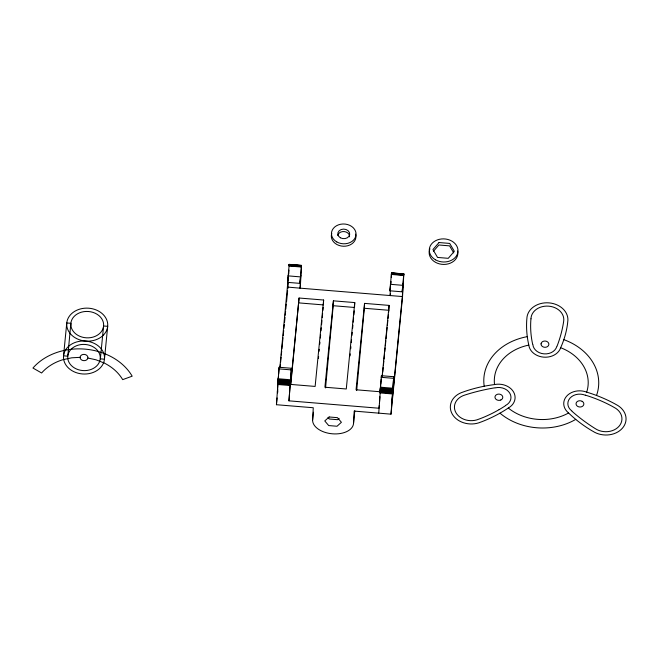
<?xml version="1.0" encoding="UTF-8"?>
<svg xmlns="http://www.w3.org/2000/svg" width="659" height="659" viewBox="0 0 659 659"><rect width="100%" height="100%" fill="white"/><g stroke="black" fill="none" stroke-linecap="round" stroke-linejoin="round"><path stroke-width="0.99" d="M300.249 288.263L301.517 265.388L289.227 264.358L289.219 265.165M279.111 368.035L279.128 367.261L291.41 368.266L288.963 400.845L378.999 408.234L379.271 405.433M354.781 410.73L353.545 423.292A20.536 12.208 5.6 0 1 332.449 433.811A20.536 12.208 5.6 0 1 312.63 419.94L313.264 407.74L276.434 404.717L279.103 367.277M277.39 392.27L277.752 385.309M279.844 367.747L288.288 277.159M288.749 274.07L288.963 270.108M288.963 400.845L291.41 368.266M290.825 384.213L299.071 298.016L323.627 300.026L323.421 303.931M378.744 413.111L381.404 375.712L393.711 376.701L391.916 402.707L402.344 296.55L300.043 288.156L300.718 275.182L299.886 283.362L287.588 282.373L289.227 264.358M333.149 305.71L333.405 300.833L354.764 302.58L354.509 307.465L333.149 305.71L333.347 303.741M353.545 423.292L354.188 411.092L391.009 414.165L402.501 297.201L403.819 273.922L391.512 272.834L389.881 290.808L402.163 291.813L403.02 283.617L402.344 296.55M388.843 310.282L389.098 305.397L364.551 303.387L364.287 308.264L388.843 310.282L388.645 312.308M379.897 396.726L379.452 403.563M380.161 391.759L380.589 385.952M390.07 295.537L390.433 288.576M391.001 283.494L391.108 281.508M391.314 277.554L391.512 272.834M391.009 414.165L393.711 376.701M67.762 356.181L67.819 358.751A16.294 13.098 3 0 0 82.721 370.556A16.294 13.098 3 0 0 99.674 361.363L99.929 360.539A16.294 13.098 3 0 0 98.702 352.145L98.216 351.371A16.294 13.098 3 0 0 71.213 349.163L70.579 349.838A16.294 13.098 3 0 0 67.877 355.333L67.762 356.181L63.536 355.835L66.765 322.968L70.991 323.314L70.826 324.953M288.288 282.975L287.835 288.7M381.372 377.212L381.429 375.696M279.07 368.785L278.658 373.768M390.441 293.568L390.268 295.685M381.223 379.164L380.778 384.073M67.877 355.333L70.859 323.305A16.426 13.205 3 0 1 88.52 311.501A16.426 13.205 3 0 1 103.595 325.991L107.689 326.32L104.46 359.188L100.366 358.858L103.595 325.991M318.429 358.488L318.618 356.437M319.096 351.321L319.286 349.278M319.763 344.163L319.953 342.112M320.34 338.018L320.62 334.953M321.007 330.859L321.287 327.787M321.576 324.722L321.954 320.628M322.243 317.556L322.622 313.462M322.91 310.397L323.198 307.325M325.546 387.937L333.454 303.016M350.053 355.926L350.242 353.875M350.72 348.759L350.909 346.716M351.288 342.622L351.577 339.55M351.955 335.456L352.244 332.391M352.623 328.297L352.911 325.225M353.191 322.16L353.578 318.066M353.858 314.994L354.237 310.9M356.684 390.49L364.402 307.613M301.517 265.388L299.886 283.362M403.819 273.823L402.163 291.813M278.016 380.342L278.386 376.586M287.802 280.75L288.354 275.116M277.439 392.245L277.736 389.181M276.434 404.717L277.101 397.921M277.604 392.863L277.801 390.82M280.108 367.327L280.413 364.262M280.61 362.228L281.113 357.12M281.311 355.077L281.714 350.992M281.912 348.949L283.016 337.713M283.222 335.67L283.724 330.563M283.922 328.528L284.326 324.442M284.523 322.399L285.026 317.292M285.223 315.249L285.627 311.163M285.825 309.12L286.327 304.013M286.533 301.97L287.637 290.743M299.071 298.016L290.586 384.411L315.134 386.429L323.627 300.026M300.043 288.156L287.769 287.102M312.63 419.94L313.387 412.204M333.405 300.833L324.912 387.228L346.28 388.983L354.764 302.58M364.551 303.387L356.058 389.782L392.146 392.731M390.466 285.429L389.881 290.808M382.212 375.531L389.098 305.397M382.352 376.347L382.549 374.312M382.755 372.286L383.25 367.203M383.447 365.168L383.851 361.099M384.049 359.064L384.551 353.982M384.749 351.955L385.153 347.886M385.35 345.851L385.844 340.769M386.05 338.742L387.146 327.556M387.344 325.521L387.846 320.447M388.044 318.412L388.448 314.343M287.719 281.517L287.612 282.357M87.861 358.035L87.886 357.829A3.905 3.138 3 0 0 84.303 354.394A3.905 3.138 3 0 0 80.11 357.194L80.101 357.4A3.905 3.138 3 0 0 83.693 360.638A3.905 3.138 3 0 0 87.861 358.035L95.992 359.789L104.32 363.084A46.978 37.761 3 0 1 122.689 379.633L132.179 376.174A57.498 46.221 3 0 0 106.404 354.394C92.672 348.553 77.062 347.318 62.556 350.802A57.498 46.221 3 0 0 32.95 368.035L41.616 372.986A46.978 37.761 3 0 1 62.918 359.69L71.757 357.804L80.101 357.343M560.652 347.721L560.562 347.993A16.228 13.048 3 0 1 543.675 357.145A16.228 13.048 3 0 1 528.847 345.39L528.815 345.11A131.833 105.975 3 0 1 527.513 338.281L527.2 335.991A131.833 105.975 3 0 1 526.755 319.92L526.87 318.709A20.536 16.508 3 0 1 549.013 302.876A20.536 16.508 3 0 1 567.704 322.053L567.597 323.272A128.093 102.969 3 0 1 564.046 339.014L563.288 341.214A128.093 102.969 3 0 1 560.652 347.721L562.588 348.487A46.978 37.761 3 0 1 587.185 390.466L586.675 392.13A131.833 105.975 3 0 1 594.657 394.774L597.268 395.754A131.833 105.975 3 0 1 614.781 403.794L616.025 404.502A20.536 16.508 3 0 1 622.442 428.169A20.536 16.508 3 0 1 592.82 431.233L591.56 430.533A128.093 102.969 3 0 1 576.328 419.865L574.318 418.193A128.093 102.969 3 0 1 568.577 412.971L568.33 412.765A16.228 13.048 3 0 1 566.583 396.232A16.228 13.048 3 0 1 586.353 392.006L586.675 392.13M596.519 395.474L596.568 395.342A57.498 46.221 3 0 0 563.956 339.69L563.824 339.649M433.408 251.293L438.886 244.991L449.586 245.865L453.697 252.875M339.13 418.374L337.663 419.692L329.343 419.009L328.034 417.46M575.744 419.379L575.636 419.445A57.498 46.221 3 0 1 500.082 413.251L499.975 413.152M508.295 408.02L508.575 407.872A16.228 13.048 3 0 0 513.518 391.883A16.228 13.048 3 0 0 494.884 384.502L494.547 384.576A128.093 102.969 3 0 0 486.177 385.861L483.409 386.388A128.093 102.969 3 0 0 464.62 391.471L463.252 391.973A20.536 16.508 3 0 0 452.329 414.223A20.536 16.508 3 0 0 480.881 422.057L482.248 421.554A131.833 105.975 3 0 0 499.308 413.531L501.614 412.213A131.833 105.975 3 0 0 508.295 408.02L509.835 409.247A46.978 37.761 3 0 0 566.822 413.918L568.577 412.971M528.815 345.11L526.763 345.555A46.978 37.761 3 0 0 494.365 382.854L494.547 384.576M527.291 336.65L527.126 336.675A57.498 46.221 3 0 0 484.184 386.125L484.208 386.24M289.194 264.514L301.517 265.486M291.286 264.811L296.402 265.231M299.474 265.478L301.517 265.651L289.169 264.696M391.495 272.95L403.769 273.955M391.471 273.131L403.745 274.136M289.136 264.934L301.509 265.882M395.622 273.642L397.674 273.806M391.438 273.37L403.712 274.375M289.103 265.239L301.377 266.252M391.405 273.674L403.679 274.679M289.062 265.602L301.344 266.607M391.364 274.037L403.646 275.042M289.021 266.005L301.303 267.019M391.322 274.441L403.605 275.454M288.057 275.866L300.331 276.879M390.359 284.301L402.633 285.314M298.815 302.893L323.371 304.911M278.914 368.883L291.196 369.888M381.215 377.319L393.497 378.324M277.95 378.744L290.224 379.749M380.251 387.179L392.525 388.184M277.859 379.683L290.133 380.688M380.161 388.11L392.434 389.123M277.81 380.185L290.092 381.199M380.111 388.621L392.393 389.634M277.768 380.713L290.042 381.726M380.07 389.148L392.344 390.153M277.727 381.248L290.001 382.261M380.029 389.683L392.303 390.688M277.678 381.783L289.96 382.788M379.979 390.219L392.262 391.224M277.637 382.311L289.919 383.316M379.938 390.746L392.22 391.751M277.604 382.813L289.878 383.818M379.905 391.248L392.179 392.253M277.571 383.291L289.845 384.296M277.538 383.727L289.82 384.732M379.839 392.163L392.121 393.168M277.497 384.469L289.771 385.482M379.798 392.904L392.072 393.909M103.479 326.848A16.426 13.205 3 0 1 86.469 337.828A16.426 13.205 3 0 1 70.834 325.027M457.634 251.03A14.374 11.557 3 0 1 443.787 264.432A14.374 11.557 3 0 1 429.289 250.947M429.676 249.473A14.374 11.557 3 0 1 429.965 248.756M337.738 235.535A5.956 4.786 3 0 1 344.295 231.589A5.956 4.786 3 0 1 349.567 236.82M355.572 234.118A12.323 9.91 3 0 1 343.463 246.244A12.323 9.91 3 0 1 331.774 233.426M541.064 343.841L541.055 344.047A3.905 3.138 3 0 0 544.647 347.285A3.905 3.138 3 0 0 548.815 344.682L548.84 344.476A3.905 3.138 3 0 0 545.265 341.041A3.905 3.138 3 0 0 541.064 343.841M530.981 318.824L530.841 320.167A127.088 102.161 3 0 0 530.643 326.806L530.693 329.014A127.088 102.161 3 0 0 531.203 335.653L531.492 337.861A127.088 102.161 3 0 0 532.711 344.451L532.859 344.443A12.117 9.745 3 0 0 544.005 353.858A12.117 9.745 3 0 0 556.806 346.412L556.946 346.436A175.137 140.787 3 0 0 559.219 340.102L559.886 337.968A175.137 140.787 3 0 0 561.657 331.526L562.168 329.368A175.137 140.787 3 0 0 563.429 322.836L563.643 321.51A16.426 13.205 3 0 0 548.692 306.163A16.426 13.205 3 0 0 530.981 318.824M103.751 362.368L103.348 363.389A20.536 16.508 3 0 1 82.383 373.95A20.536 16.508 3 0 1 63.816 360.143L63.618 359.073A20.536 16.508 3 0 1 65.142 350.637L65.711 349.674A20.536 16.508 3 0 1 101.214 348.842L101.906 349.781A20.536 16.508 3 0 1 103.521 352.771L103.891 353.817A20.536 16.508 3 0 1 103.751 362.368M585.521 395.194L585.456 395.293A12.117 9.745 3 0 0 569.969 398.168A12.117 9.745 3 0 0 571.847 410.969L571.748 411.051A175.137 140.787 3 0 0 577.473 415.928L579.442 417.509A175.137 140.787 3 0 0 585.521 422.089L587.614 423.572A175.137 140.787 3 0 0 594.031 427.848L595.357 428.688A16.426 13.205 3 0 0 619.056 426.241A16.426 13.205 3 0 0 613.924 407.303L612.549 406.512A127.088 102.161 3 0 0 605.506 402.921L603.1 401.809A127.088 102.161 3 0 0 595.711 398.711L593.199 397.764A127.088 102.161 3 0 0 585.521 395.194M439.009 242.545L432.93 249.555L437.551 257.438L448.252 258.32L454.339 251.31L449.718 243.426L439.009 242.545M103.348 335.167L102.475 335.983A20.536 16.508 3 0 1 67.852 329.731A20.536 16.508 3 0 1 90.621 308.42A20.536 16.508 3 0 1 103.348 335.167M329.154 416.982L324.772 420.936L328.701 425.566L337.021 426.249L341.403 422.295L337.474 417.666L329.154 416.982M499.094 409.643L496.87 410.903A127.088 102.161 3 0 1 489.991 414.445L487.635 415.541A127.088 102.161 3 0 1 480.395 418.589L478.879 419.132A16.426 13.205 3 0 1 456.036 412.872A16.426 13.205 3 0 1 464.776 395.071L466.325 394.584A175.137 140.787 3 0 1 474.002 392.327L476.597 391.644A175.137 140.787 3 0 1 484.447 389.79L487.092 389.23A175.137 140.787 3 0 1 495.09 387.78L495.131 387.887A12.117 9.745 3 0 1 509.811 393.234A12.117 9.745 3 0 1 505.469 405.524L505.552 405.623A127.088 102.161 3 0 1 499.094 409.643M500.782 400.005L500.552 400.095A3.905 3.138 3 0 1 495.354 398.514A3.905 3.138 3 0 1 497.199 394.362L497.43 394.288A3.905 3.138 3 0 1 502.397 395.944A3.905 3.138 3 0 1 500.782 400.005M582.161 401.331L581.946 401.216A3.905 3.138 3 0 0 576.74 402.039A3.905 3.138 3 0 0 577.539 406.298L577.745 406.422A3.905 3.138 3 0 0 583.166 405.713A3.905 3.138 3 0 0 582.161 401.331M435.492 259.811A14.374 11.557 3 0 0 457.956 251.606A14.374 11.557 3 0 0 437.452 239.884A14.374 11.557 3 0 0 435.492 259.811M340.382 237.775A5.956 4.786 3 0 0 349.69 234.382A5.956 4.786 3 0 0 341.197 229.521A5.956 4.786 3 0 0 340.382 237.775M336.782 241.935A12.323 9.91 3 0 0 356.033 234.901A12.323 9.91 3 0 0 338.454 224.851A12.323 9.91 3 0 0 336.782 241.935"/></g></svg>
